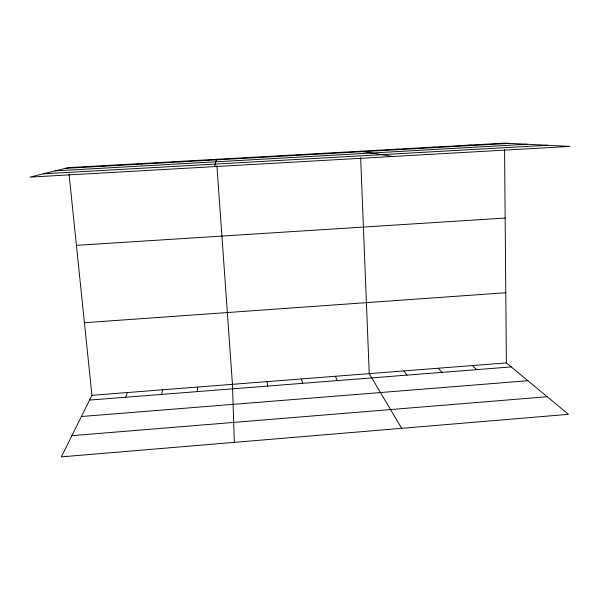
<?xml version="1.0" encoding="UTF-8"?>
<svg xmlns="http://www.w3.org/2000/svg" width="600" height="600" viewBox="0 0 600 600"><rect width="100%" height="100%" fill="white"/><g stroke="black" fill="none" stroke-linecap="round" stroke-linejoin="round"><path stroke-width="0.9" d="M197.212 391.612L197.678 387.045M161.572 394.418L162.667 389.783M214.583 166.613L216.458 159.315M125.692 397.237L127.417 392.543M91.935 395.317L61.343 456.87L568.463 414.338L506.377 362.903L91.935 395.317L69.037 174.015M179.01 161.977L179.835 161.37M141.428 164.085L142.95 163.447M103.575 166.215L105.795 165.532M71.88 435.668L547.207 396.728M81.398 416.513L527.888 380.722M89.565 400.08L511.23 366.923M84.42 322.718L505.785 292.733M76.418 245.347L505.155 218.048M65.438 168.36L509.588 143.385M55.267 170.873L527.048 144.255M43.328 173.82L547.418 145.275M468.877 145.132L473.31 145.425M432.975 147.15L436.77 147.48M396.81 149.183L399.96 149.55M360.39 151.23L392.768 156.48M324.788 153.233L326.632 153.675M288.93 155.243L290.123 155.722M472.44 365.558L476.722 369.638M252.825 157.275L253.35 157.792M438.27 368.235L441.975 372.368M403.868 370.92L406.987 375.12M401.67 428.325L369.225 373.627L360.653 157.755M335.377 376.275L337.32 380.595M301.298 378.945L302.647 383.325M266.993 381.623L267.743 386.07M216.915 165.765L232.455 384.33L234.33 442.357M504.577 149.58L506.377 362.903M68.377 167.632L30 177.113L570 146.4L504.525 143.13L68.377 167.632"/></g></svg>
